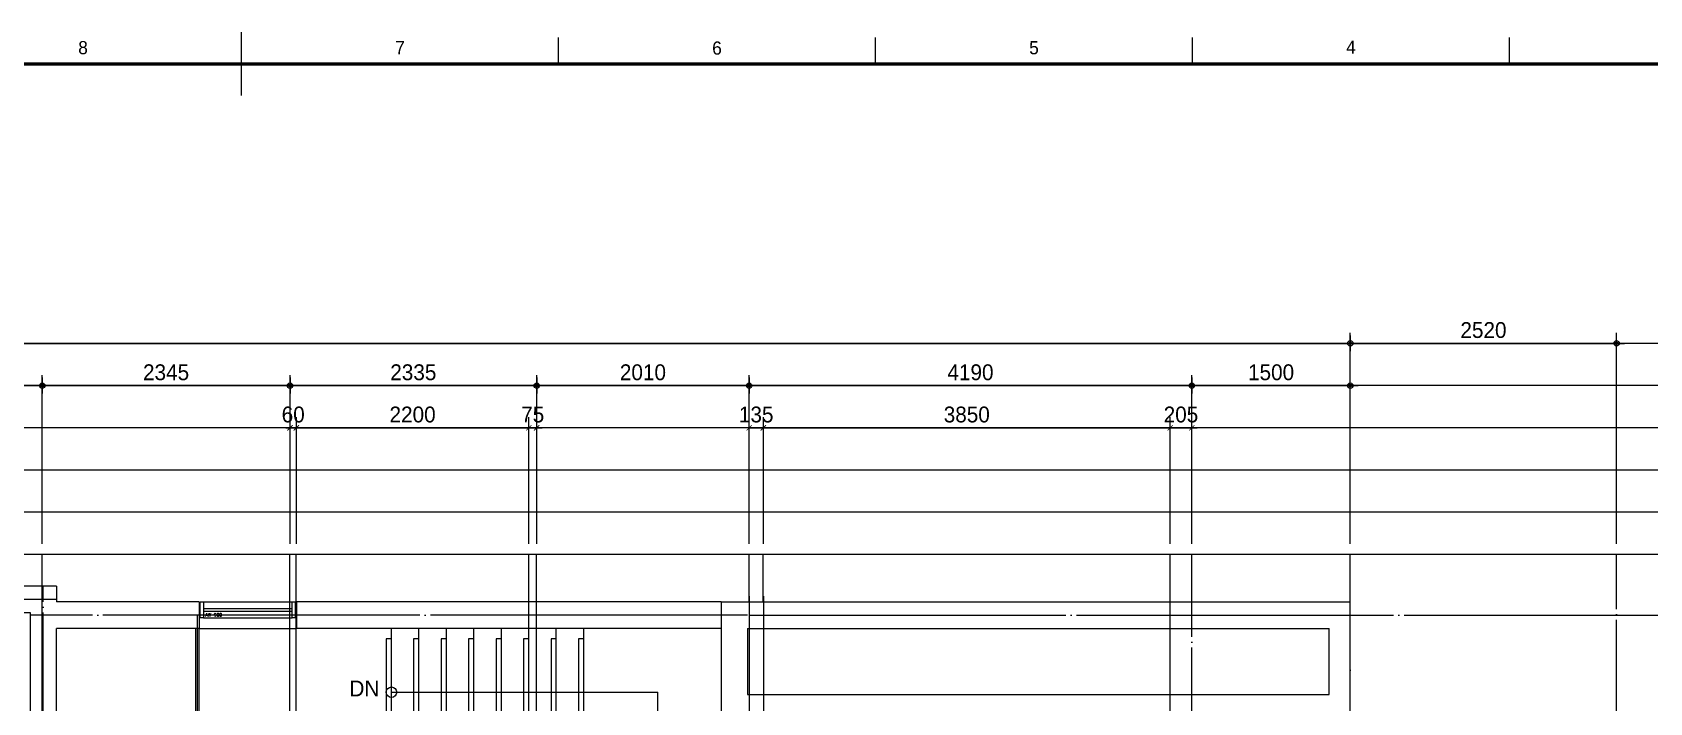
# Model space of a CAD drawing. Header units: millimetres. Extents: x -24416 to 92204, y -190080 to 23760.
# Drawn here: x 19070 to 34377, y -167280 to -160930 of the extents above; entities that cross this region are included whole.
import ezdxf
from ezdxf.enums import TextEntityAlignment as Align

# ---------------------------------------------------------------- set-up
doc = ezdxf.new("R2010")
doc.units = ezdxf.units.MM
doc.header["$LTSCALE"] = 50
for name, pattern in [('AUDIT_D_220706163347-0', [0]), ('CEN', [62, 60, -1, 0, -1]), ('xr-101_102동-2F$0$HID', [2.3, 1.5, -0.8])]:
    doc.linetypes.add(name, pattern=pattern)
doc.layers.get('defpoints').update_dxf_attribs({"color": 139})
for name, color, linetype in [('A-STEEL', 4, 'Continuous'), ('AA-BORD-FORM', 7, 'Continuous'), ('AA-BORD-TEXT', 3, 'Continuous'), ('AA-XXXX-DIMS', 7, 'Continuous'), ('AA-XXXX-TEXT#LEV', 3, 'Continuous'), ('CEN_CON', 1, 'CEN'), ('CEN_WALL', 12, 'CEN'), ('CONC', 2, 'Continuous'), ('DIM', 7, 'AUDIT_D_220706163347-0'), ('DOOR', 4, 'Continuous'), ('ELE-하늘', 4, 'Continuous'), ('ELE3_CON', 7, 'Continuous'), ('ELEV-ER', 4, 'Continuous'), ('ROM', 7, 'AUDIT_D_220706163347-0'), ('STAIR', 4, 'Continuous'), ('WID', 4, 'Continuous'), ('WIN', 4, 'Continuous'), ('xr-101_102동-2F$0$AA-DWXM-DOOR(PS점검구)', 4, 'xr-101_102동-2F$0$HID'), ('논슬립', 251, 'Continuous'), ('실명박스', 7, 'AUDIT_D_220706163347-0'), ('점형블럭', 252, 'Continuous')]:
    doc.layers.add(name, color=color, linetype=linetype)
for name, color, linetype, plot in [('AA-XXXX-MC', 153, 'AUDIT_D_220706163347-0', False), ('Def-PrintX', 147, 'Continuous', False), ('MC', 135, 'Continuous', False), ('xr-101_102동-2F$0$DEFPOINT', 231, 'Continuous', False)]:
    doc.layers.add(name, color=color, linetype=linetype, plot=plot)
doc.styles.add('HAUD01', font='Dotum.ttf')
doc.styles.add('HAUD02', font='Dotum.ttf', dxfattribs={"width": 0.8})
doc.styles.get("Standard").update_dxf_attribs({"font": 'txt', "bigfont": 'whgtxt.shx'})
doc.styles.add('xr-101_102동-2F$0$HAUD01', font='Dotum.ttf')
doc.styles.add('맑은고딕', font='malgun.ttf', dxfattribs={"width": 0.9})
doc.dimstyles.new('DIM-50', dxfattribs={"dimscale": 50, "dimtxt": 3, "dimasz": 1, "dimexe": 2, "dimexo": 2, "dimgap": 1, "dimtad": 1, "dimdec": 0, "dimzin": 0, "dimdsep": 46, "dimtxsty": '맑은고딕', "dimblk1": 'DIMDOT', "dimblk2": 'DIMDOT', "dimsah": 1, "dimcen": 0.09, "dimdle": 2, "dimclrd": 7, "dimclre": 7, "dimclrt": 3, "dimadec": 0, "dimazin": 0, "dimtfac": 1, "dimtdec": 0, "dimtix": 1, "dimtmove": 2, "dimatfit": 3, "dimldrblk": 'DIMDOT', "dimfxl": 1, "dimtolj": 1, "dimtzin": 0, "dimarcsym": 0})
doc.dimstyles.new('MCDIM-50', dxfattribs={"dimscale": 50, "dimtxt": 3, "dimasz": 1, "dimexe": 2, "dimexo": 2, "dimgap": 1, "dimtad": 1, "dimdec": 0, "dimzin": 0, "dimdsep": 46, "dimtxsty": '맑은고딕', "dimblk1": 'ARCHTICK', "dimblk2": 'ARCHTICK', "dimsah": 1, "dimcen": 0.09, "dimdle": 2, "dimclrd": 7, "dimclre": 7, "dimclrt": 3, "dimadec": 0, "dimazin": 0, "dimtfac": 1, "dimtdec": 0, "dimtix": 1, "dimtmove": 2, "dimatfit": 3, "dimldrblk": 'ARCHTICK', "dimfxl": 1, "dimtolj": 1, "dimtzin": 0, "dimarcsym": 0})

# ---------------------------------------------------------------- blocks, each defined once
blk = doc.blocks.new('XR-FORM 청주월명')
at = {"layer": 'AA-BORD-FORM', "color": 2}
for p, q in [((421, 571), (421, 583)), ((481, 577), (481, 582)), ((541, 577), (541, 582)), ((601, 577), (601, 582)), ((661, 577), (661, 582))]:
    blk.add_line(p, q, dxfattribs=at)
at = {"layer": 'AA-BORD-FORM', "color": 2, "const_width": 0.682}
blk.add_lwpolyline([(21, 17), (21, 577), (821, 577), (821, 17)], close=True, dxfattribs=at)
at = {"layer": 'AA-BORD-TEXT', "color": 7, "style": 'HAUD01'}
for s, p in [('8', (391, 580.1)), ('7', (451, 580.1)), ('6', (511, 580.02)), ('5', (571, 580.09)), ('4', (631, 580.19))]:
    blk.add_text(s, height=2.5, dxfattribs=at).set_placement(p, align=Align.MIDDLE_CENTER)
blk = doc.blocks.new('AW 1000')
at = {"layer": 'defpoints'}
for p, q in [((-10, 150), (-10, 0)), ((1010, 150), (1010, 0))]:
    blk.add_line(p, q, dxfattribs=at)
at = {"layer": 'WIN', "color": 8}
for p, q in [((30, 150), (970, 150)), ((30, 0), (970, 0))]:
    blk.add_line(p, q, dxfattribs=at)
at = {"layer": 'WIN'}
for p, q in [((30, 87), (970, 87)), ((30, 63), (970, 63))]:
    blk.add_line(p, q, dxfattribs=at)
for points in [[(30, 0), (0, 0), (0, 150), (30, 150)], [(1000, 0), (970, 0), (970, 150), (1000, 150)]]:
    blk.add_lwpolyline(points, close=True, dxfattribs=at)
at = {"layer": 'Def-PrintX'}
blk.add_text('AW 1000', height=30, dxfattribs=at).set_placement((128, 28), align=Align.MIDDLE)
blk = doc.blocks.new('FSD 계단문 1100')
at = {"layer": 'DOOR'}
for p, q in [((25, 100), (25, 1150)), ((0, 100), (0, 0)), ((25, 100), (0, 100)), ((0, 0), (0, 100)), ((0, 0), (25, 0)), ((55, 100), (25, 100)), ((25, 70), (25, 100)), ((45, 70), (25, 70)), ((45, 30), (25, 0)), ((45, 30), (45, 70)), ((1075, 70), (1055, 70)), ((1055, 70), (1055, 30)), ((1055, 30), (1075, 0)), ((1100, 100), (1075, 100)), ((1075, 100), (1075, 70)), ((1075, 0), (1100, 0)), ((1100, 0), (1100, 100))]:
    blk.add_line(p, q, dxfattribs=at)
at = {"layer": 'DOOR', "color": 8}
for p, q in [((1055, 70), (45, 70)), ((1075, 100), (55, 100))]:
    blk.add_line(p, q, dxfattribs=at)
at = {"layer": 'DOOR'}
blk.add_lwpolyline([(55, 100), (55, 1150), (25, 1150)], dxfattribs=at)
at = {"layer": 'DOOR', "color": 8}
blk.add_arc((23, 98), 1052, 0.0932, 89.9068, dxfattribs=at)
at = {"layer": 'Def-PrintX'}
blk.add_text('FSD 계단문 1100', height=30, dxfattribs=at).set_placement((560, 44), align=Align.MIDDLE)
blk = doc.blocks.new('ELE_17(비진입)')
at = {"layer": 'CONC', "extrusion": (0, 0, -1)}
for p, q in [((-570, -992), (-570, -1042)), ((570, -992), (570, -1042))]:
    blk.add_line(p, q, dxfattribs=at)
at = {"layer": 'defpoints'}
blk.add_lwpolyline([(-1350, 1558), (1350, 1558), (1350, -992), (-1350, -992)], close=True, dxfattribs=at)
at = {"layer": 'ELEV-ER', "color": 1, "extrusion": (0, 0, -1)}
for p, q in [((0, 1230), (0, -1227)), ((700, 1039), (-700, 1039)), ((-1150, 0), (1150, 0))]:
    blk.add_line(p, q, dxfattribs=at)
at = {"layer": 'ELEV-ER', "extrusion": (0, 0, -1)}
for p, q in [((-500, 964), (-500, 1114)), ((-500, 1114), (500, 1114)), ((500, 1114), (500, 964)), ((-550, 1014), (-550, 1064)), ((-550, 1014), (-550, 1064)), ((-475, 1064), (-525, 1064)), ((-525, 1064), (-525, 1014)), ((-475, 1064), (-525, 1064)), ((-525, 1064), (-525, 1014)), ((-525, 1014), (-475, 1014)), ((-525, 1014), (-475, 1014)), ((500, 964), (-500, 964)), ((-475, 1014), (-475, 1064)), ((-475, 1014), (-475, 1064)), ((475, 1014), (475, 1064)), ((475, 1064), (525, 1064)), ((525, 1014), (475, 1014)), ((525, 1064), (525, 1014)), ((550, 1014), (550, 1064)), ((-950, -899), (900, 851)), ((950, -899), (-900, 851)), ((-1105, 50), (-1105, -50)), ((-1005, 50), (-1005, -50)), ((1005, 50), (1005, -50)), ((1105, 50), (1105, -50)), ((-560, -819), (-560, -699)), ((-500, -699), (-500, -819)), ((500, -819), (500, -699)), ((560, -699), (560, -819)), ((-500, -819), (-560, -819)), ((-560, -819), (-500, -819)), ((560, -819), (500, -819)), ((-570, -992), (-545, -992)), ((-570, -1042), (-555, -1042)), ((-515, -992), (515, -992)), ((-515, -1042), (515, -1042)), ((545, -992), (570, -992)), ((555, -1042), (570, -1042))]:
    blk.add_line(p, q, dxfattribs=at)
for points in [[(950, 901), (950, -899), (-950, -899), (-950, 901)], [(542, -995), (518, -995), (518, -1039), (542, -1039), (542, -1027), (545, -1027), (545, -1042), (515, -1042), (515, -992), (545, -992), (545, -1007), (542, -1007)], [(-542, -995), (-518, -995), (-518, -1039), (-542, -1039), (-542, -1027), (-545, -1027), (-545, -1042), (-515, -1042), (-515, -992), (-545, -992), (-545, -1007), (-542, -1007)]]:
    blk.add_lwpolyline(points, close=True, dxfattribs=at)
blk.add_lwpolyline([(-500, -699), (-900, -699), (-900, 851), (900, 851), (900, -699), (500, -699)], dxfattribs=at)
at = {"layer": 'ELEV-ER'}
for points in [[(-550, -876), (550, -876), (550, -836), (-550, -836)], [(-555, -1042), (-545, -1042), (-545, -1032), (-555, -1032)], [(-550, -961), (550, -961), (550, -921), (-550, -921)], [(555, -1042), (545, -1042), (545, -1032), (555, -1032)]]:
    blk.add_lwpolyline(points, close=True, dxfattribs=at)
at = {"layer": 'defpoints', "extrusion": (0, 0, -1), "style": '맑은고딕', "text_generation_flag": 2, "width": 0.6}
blk.add_text('ELEV-18인승', height=150, dxfattribs=at).set_placement((0, 801), align=Align.TOP_CENTER)
blk = doc.blocks.new('점형블럭 300x300')
at = {"layer": '점형블럭'}
for p, q in [((-150, 150), (-150, -150)), ((150, 150), (-150, 150)), ((150, 150), (150, -150)), ((150, -150), (-150, -150))]:
    blk.add_line(p, q, dxfattribs=at)
for centre in [(-120, 120), (-120, 72), (-120, 24), (-72, 120), (-72, 72), (-72, 24), (-24, 120), (-24, 72), (-24, 24), (24, 120), (24, 72), (24, 24), (72, 120), (72, 72), (72, 24), (120, 120), (120, 72), (120, 24), (-120, -24), (-120, -72), (-120, -120), (-72, -24), (-72, -72), (-72, -120), (-24, -24), (-24, -72), (-24, -120), (24, -24), (24, -72), (24, -120), (72, -24), (72, -72), (72, -120), (120, -24), (120, -72), (120, -120)]:
    blk.add_circle(centre, 20, dxfattribs=at)
blk = doc.blocks.new('A$C6A5147ED')
at = {"layer": 'WID', "color": 9}
for p, q in [((40, 100), (260, 100)), ((40, 0), (260, 0))]:
    blk.add_line(p, q, dxfattribs=at)
at = {"layer": 'WID'}
for p, q in [((40, 80), (260, 80)), ((40, 20), (260, 20))]:
    blk.add_line(p, q, dxfattribs=at)
at = {"layer": 'WID', "color": 6, "elevation": 0}
for points in [[(0, 0), (40, 0), (40, 100), (0, 100)], [(300, 0), (260, 0), (260, 100), (300, 100)]]:
    blk.add_lwpolyline(points, close=True, dxfattribs=at)
blk = doc.blocks.new('AW 900')
at = {"layer": 'defpoints'}
for p, q in [((-150, 920), (0, 920)), ((-150, 0), (0, 0))]:
    blk.add_line(p, q, dxfattribs=at)
at = {"layer": 'WIN', "color": 8}
for p, q in [((-150, 40), (-150, 880)), ((0, 40), (0, 880))]:
    blk.add_line(p, q, dxfattribs=at)
at = {"layer": 'WIN'}
for p, q in [((-87, 40), (-87, 880)), ((-63, 40), (-63, 880))]:
    blk.add_line(p, q, dxfattribs=at)
for points in [[(0, 910), (0, 880), (-150, 880), (-150, 910)], [(0, 40), (0, 10), (-150, 10), (-150, 40)]]:
    blk.add_lwpolyline(points, close=True, dxfattribs=at)
at = {"layer": 'Def-PrintX'}
blk.add_text('AW 900', height=30, rotation=90, dxfattribs=at).set_placement((-28, 138), align=Align.MIDDLE)
blk = doc.blocks.new('A$C38A1636F')
at = {"layer": 'xr-101_102동-2F$0$AA-DWXM-DOOR(PS점검구)'}
for p, q in [((225, 0), (-225, 0)), ((-225, -30), (225, -30))]:
    blk.add_line(p, q, dxfattribs=at)
for points in [[(-250, 0), (-225, 0), (-225, -30), (-250, -30)], [(250, 0), (225, 0), (225, -30), (250, -30)], [(-210, -146), (-217, -117), (217, -1), (225, -30)]]:
    blk.add_lwpolyline(points, close=True, dxfattribs=at)
blk.add_arc((385, -21), 610, 180.8182, 189.0705, dxfattribs=at)
at = {"layer": 'xr-101_102동-2F$0$DEFPOINT', "style": 'xr-101_102동-2F$0$HAUD01'}
blk.add_text('500x1000', height=30, rotation=180, dxfattribs=at).set_placement((-3, 19), align=Align.MIDDLE_CENTER)
blk = doc.blocks.new('CO-101-23F', base_point=(132165, -37224))
at = {"layer": 'A-STEEL'}
for p, q in [((139695, -35374), (139695, -32774)), ((139725, -35374), (139725, -32774)), ((133545, -37224), (133545, -34414)), ((133575, -37224), (133575, -34414)), ((132795, -35594), (133545, -35594)), ((132795, -35624), (133545, -35624)), ((143775, -37224), (143775, -35624)), ((143805, -37224), (143805, -35624))]:
    blk.add_line(p, q, dxfattribs=at)
at = {"layer": 'CEN_CON'}
for p, q in [((135300, -35424), (135300, -32374)), ((138250, -35624), (138250, -32374)), ((138375, -32499), (135175, -32499)), ((144915, -32649), (138125, -32649)), ((132795, -34289), (135425, -34289)), ((133560, -37224), (133560, -34289)), ((135175, -35299), (138375, -35299)), ((144915, -35499), (138125, -35499)), ((143790, -37224), (143790, -35499)), ((132795, -35609), (133575, -35609))]:
    blk.add_line(p, q, dxfattribs=at)
at = {"layer": 'CEN_WALL'}
blk.add_line((139710, -35499), (139710, -32649), dxfattribs=at)
at = {"layer": 'CONC', "color": 2}
for p, q in [((135175, -32374), (135175, -35424)), ((138375, -32374), (135175, -32374)), ((138375, -32374), (138375, -32524)), ((139725, -32524), (138375, -32524)), ((139725, -32524), (139725, -32774)), ((144665, -32524), (140645, -32524)), ((140645, -32524), (140645, -32774)), ((135425, -35174), (135425, -32624)), ((135425, -32624), (138125, -32624)), ((138125, -32624), (138125, -35174)), ((138375, -35374), (138375, -32774)), ((139725, -32774), (138375, -32774)), ((144665, -32774), (140645, -32774)), ((134155, -34164), (134155, -34414)), ((136205, -35174), (135425, -35174)), ((138125, -35174), (137345, -35174)), ((135175, -35424), (136155, -35424)), ((137395, -35424), (138125, -35424)), ((138125, -35424), (138125, -35624)), ((139725, -35374), (138375, -35374)), ((139725, -35624), (139725, -35374)), ((144665, -35374), (140845, -35374)), ((140845, -35624), (140845, -35374)), ((139725, -35624), (138125, -35624)), ((144665, -35624), (140845, -35624))]:
    blk.add_line(p, q, dxfattribs=at)
at = {"layer": 'CONC'}
for p, q in [((132795, -34164), (134155, -34164)), ((132795, -34414), (134155, -34414)), ((136205, -35224), (136155, -35424)), ((137345, -35224), (137395, -35424))]:
    blk.add_line(p, q, dxfattribs=at)
at = {"layer": 'ELE3_CON'}
for p, q in [((139725, -32774), (140645, -32774)), ((134155, -34414), (135175, -34414))]:
    blk.add_line(p, q, dxfattribs=at)
at = {"layer": 'STAIR'}
for p, q in [((141545, -33984), (141545, -32774)), ((141805, -33984), (141805, -32774)), ((142065, -33984), (142065, -32774)), ((142325, -33984), (142325, -32774)), ((142585, -33984), (142585, -32774)), ((142845, -33984), (142845, -32774)), ((143105, -33984), (143105, -32774)), ((143365, -33984), (143365, -32774)), ((141545, -33379), (144065, -33379)), ((144065, -34769), (144065, -33379)), ((141285, -34049), (141285, -34034)), ((141285, -34049), (141285, -34034)), ((141285, -34114), (141285, -34099)), ((141285, -34114), (141285, -34099)), ((141545, -34114), (141545, -34099)), ((141805, -34049), (141805, -34034)), ((141805, -34114), (141805, -34099)), ((142065, -34049), (142065, -34034)), ((142065, -34114), (142065, -34099)), ((142325, -34049), (142325, -34034)), ((142325, -34114), (142325, -34099)), ((142585, -34049), (142585, -34034)), ((142585, -34114), (142585, -34099)), ((142845, -34049), (142845, -34034)), ((142845, -34114), (142845, -34099)), ((143105, -34049), (143105, -34034)), ((143105, -34114), (143105, -34099)), ((143365, -34049), (143365, -34034)), ((143365, -34114), (143365, -34099)), ((141285, -35374), (141285, -34164)), ((141545, -35374), (141545, -34164)), ((141805, -35374), (141805, -34164)), ((142065, -35374), (142065, -34164)), ((142325, -35374), (142325, -34164)), ((142585, -35374), (142585, -34164)), ((142845, -35374), (142845, -34164)), ((143105, -35374), (143105, -34164)), ((143365, -35374), (143365, -34164)), ((141285, -34769), (142585, -34769)), ((142845, -34769), (144065, -34769))]:
    blk.add_line(p, q, dxfattribs=at)
for points in [[(143465, -34164), (143465, -33984), (141185, -33984), (141185, -34164)], [(143415, -34114), (143415, -34034), (141235, -34034), (141235, -34114)], [(143365, -34099), (143365, -34049), (141285, -34049), (141285, -34099)], [(142585, -34769), (142517, -34683), (142517, -34716), (142578, -34769), (142517, -34822), (142517, -34854)], [(142845, -34769), (142913, -34683), (142913, -34716), (142851, -34769), (142913, -34822), (142913, -34854)]]:
    blk.add_lwpolyline(points, close=True, dxfattribs=at)
blk.add_lwpolyline([(142508, -35541), (142708, -34793), (142665, -34781), (142765, -34756), (142721, -34745), (142922, -33996)], dxfattribs=at)
for centre in [(141545, -33379), (141285, -34769)]:
    blk.add_circle(centre, 50, dxfattribs=at)
at = {"layer": 'WID', "color": 6}
for p, q in [((135525, -35424), (135525, -35174)), ((135845, -35174), (135845, -35424))]:
    blk.add_line(p, q, dxfattribs=at)
at = {"layer": '논슬립'}
for points in [[(141545, -32874), (141495, -32874), (141495, -33884), (141545, -33884)], [(141805, -32874), (141755, -32874), (141755, -33884), (141805, -33884)], [(142065, -32874), (142015, -32874), (142015, -33884), (142065, -33884)], [(142325, -32874), (142275, -32874), (142275, -33884), (142325, -33884)], [(142585, -32874), (142535, -32874), (142535, -33884), (142585, -33884)], [(142845, -32874), (142795, -32874), (142795, -33884), (142845, -33884)], [(143105, -32874), (143055, -32874), (143055, -33884), (143105, -33884)], [(143365, -32874), (143315, -32874), (143315, -33884), (143365, -33884)], [(141285, -35274), (141335, -35274), (141335, -34264), (141285, -34264)], [(141545, -35274), (141595, -35274), (141595, -34264), (141545, -34264)], [(141805, -35274), (141855, -35274), (141855, -34264), (141805, -34264)], [(142065, -35274), (142115, -35274), (142115, -34264), (142065, -34264)], [(142325, -35274), (142375, -35274), (142375, -34264), (142325, -34264)], [(142585, -35274), (142635, -35274), (142635, -34264), (142585, -34264)], [(142845, -35274), (142895, -35274), (142895, -34264), (142845, -34264)], [(143105, -35274), (143155, -35274), (143155, -34264), (143105, -34264)], [(143365, -35274), (143415, -35274), (143415, -34264), (143365, -34264)]]:
    blk.add_lwpolyline(points, dxfattribs=at)
for name, p in [('ELE_17(비진입)', (136775, -34182)), ('A$C6A5147ED', (135535, -35424))]:
    blk.add_blockref(name, p)
at = {"layer": 'AA-XXXX-TEXT#LEV'}
for p, rotation in [((139695, -34074), 89.99999999999999), ((133545, -35079), 89.99999999999999), ((133545, -36424), 89.99999999999999), ((143805, -36417), 270)]:
    blk.add_blockref('A$C38A1636F', p, dxfattribs=dict(at, rotation=rotation))
at = {"layer": 'DOOR'}
blk.add_blockref('FSD 계단문 1100', (139735, -35474), dxfattribs=at)
at = {"layer": 'WIN', "rotation": 270}
blk.add_blockref('AW 900', (139725, -32674), dxfattribs=at)
at = {"layer": 'WIN'}
blk.add_blockref('AW 1000', (134165, -34314), dxfattribs=at)
at = {"layer": '점형블럭', "extrusion": (0, 0, -1), "zscale": -1}
for p in [(-137550, -35874), (-137850, -35874)]:
    blk.add_blockref('점형블럭 300x300', p, dxfattribs=at)
at = {"layer": 'Def-PrintX', "style": 'HAUD02', "width": 0.8}
for s, p in [('EPS/TPS', (138823, -34202)), ('PS', (133149, -35094)), ('PS', (132804, -36511)), ('AV/PS', (143938, -36500))]:
    blk.add_text(s, height=100, rotation=0, dxfattribs=at).set_placement(p)
blk = doc.blocks.new('U-131B(기본)', base_point=(-85340, -187586))
at = {"layer": 'CEN_CON'}
for p, q in [((-64020, -175556), (-64020, -180831)), ((-58330, -179306), (-58330, -175556)), ((-55810, -188079), (-55810, -175556))]:
    blk.add_line(p, q, dxfattribs=at)
at = {"layer": 'CEN_WALL'}
blk.add_line((-59830, -179041), (-59830, -175556), dxfattribs=at)
at = {"layer": 'CONC'}
for p, q in [((-64285, -175611), (-64285, -180311)), ((-64285, -175611), (-58330, -175611)), ((-58330, -177726), (-58330, -175611)), ((-64035, -175861), (-64035, -176486)), ((-64035, -175861), (-58530, -175861)), ((-58530, -176486), (-58530, -175861)), ((-64035, -176486), (-59445, -176486)), ((-59445, -176486), (-58530, -176486))]:
    blk.add_line(p, q, dxfattribs=at)
at = {"layer": 'MC'}
for p, q in [((-63885, -175556), (-63885, -182561)), ((-60035, -179041), (-60035, -175556))]:
    blk.add_line(p, q, dxfattribs=at)
blk = doc.blocks.new('A$C415C5DAF')
at = {"layer": 'AA-XXXX-MC'}
for p, q in [((9083, -189303), (9083, -184253)), ((11283, -189303), (11283, -184253)), ((13503, -184703), (13503, -184253)), ((17353, -184703), (17353, -184253))]:
    blk.add_line(p, q, dxfattribs=at)
at = {"layer": 'CEN_CON'}
for p, q in [((6678, -189403), (6678, -184253)), ((9023, -189303), (9023, -184253)), ((11358, -189303), (11358, -184253)), ((13368, -184703), (13368, -184253)), ((17558, -184703), (17558, -184253)), ((19058, -184703), (19058, -184253)), ((21578, -184703), (21578, -184253)), ((13368, -184828), (22178, -184828))]:
    blk.add_line(p, q, dxfattribs=at)
at = {"layer": 'ROM', "color": 3, "style": 'HAUD01'}
blk.add_text('DN', height=150, dxfattribs=at).set_placement((9728, -185522), align=Align.MIDDLE)
blk = doc.blocks.new('DIMDOT')
at = {"layer": 'AA-XXXX-DIMS'}
for p, q in [((-1.5, 0), (1.5, 0)), ((0, -1.5), (0, 1.5))]:
    blk.add_line(p, q, dxfattribs=at)
for radius in [0.5, 0.25]:
    blk.add_circle((0, 0), radius, dxfattribs=at)
blk = doc.blocks.new('*D109')
at = {"layer": 'defpoints', "color": 0, "transparency": 16777216}
for p in [(22251, -188036), (20046, -189636), (22251, -189636)]:
    blk.add_point(p, dxfattribs=at)
at = {"layer": 'DIM', "color": 7, "lineweight": -2, "transparency": 16777216}
for p, q in [((20046, -189536), (20046, -187936)), ((22251, -189536), (22251, -187936)), ((20096, -188036), (22201, -188036))]:
    blk.add_line(p, q, dxfattribs=at)
at = {"layer": 'DIM', "color": 7, "lineweight": -2, "transparency": 16777216, "xscale": 50, "yscale": 50, "zscale": 50, "rotation": 180}
blk.add_blockref('DIMDOT', (20046, -188036), dxfattribs=at)
at = {"layer": 'DIM', "color": 7, "lineweight": -2, "transparency": 16777216, "xscale": 50, "yscale": 50, "zscale": 50}
blk.add_blockref('DIMDOT', (22251, -188036), dxfattribs=at)
at = {"layer": 'DIM', "color": 3, "transparency": 16777216, "insert": (21148, -187911), "char_height": 150, "attachment_point": 5, "style": 'HAUD01'}
blk.add_mtext('\\A1;2205', dxfattribs=at)
blk = doc.blocks.new('*D110')
at = {"layer": 'defpoints', "color": 0, "transparency": 16777216}
for p in [(24596, -188036), (22251, -189636), (24596, -189636)]:
    blk.add_point(p, dxfattribs=at)
at = {"layer": 'DIM', "color": 7, "lineweight": -2, "transparency": 16777216}
for p, q in [((22251, -189536), (22251, -187936)), ((24596, -189536), (24596, -187936)), ((22301, -188036), (24546, -188036))]:
    blk.add_line(p, q, dxfattribs=at)
at = {"layer": 'DIM', "color": 7, "lineweight": -2, "transparency": 16777216, "xscale": 50, "yscale": 50, "zscale": 50, "rotation": 180}
blk.add_blockref('DIMDOT', (22251, -188036), dxfattribs=at)
at = {"layer": 'DIM', "color": 7, "lineweight": -2, "transparency": 16777216, "xscale": 50, "yscale": 50, "zscale": 50}
blk.add_blockref('DIMDOT', (24596, -188036), dxfattribs=at)
at = {"layer": 'DIM', "color": 3, "transparency": 16777216, "insert": (23423, -187911), "char_height": 150, "attachment_point": 5, "style": 'HAUD01'}
blk.add_mtext('\\A1;2345', dxfattribs=at)
blk = doc.blocks.new('*D111')
at = {"layer": 'defpoints', "color": 0, "transparency": 16777216}
for p in [(26931, -188036), (24596, -189636), (26931, -189636)]:
    blk.add_point(p, dxfattribs=at)
at = {"layer": 'DIM', "color": 7, "lineweight": -2, "transparency": 16777216}
for p, q in [((24596, -189536), (24596, -187936)), ((26931, -189536), (26931, -187936)), ((24646, -188036), (26881, -188036))]:
    blk.add_line(p, q, dxfattribs=at)
at = {"layer": 'DIM', "color": 7, "lineweight": -2, "transparency": 16777216, "xscale": 50, "yscale": 50, "zscale": 50, "rotation": 180}
blk.add_blockref('DIMDOT', (24596, -188036), dxfattribs=at)
at = {"layer": 'DIM', "color": 7, "lineweight": -2, "transparency": 16777216, "xscale": 50, "yscale": 50, "zscale": 50}
blk.add_blockref('DIMDOT', (26931, -188036), dxfattribs=at)
at = {"layer": 'DIM', "color": 3, "transparency": 16777216, "insert": (25763, -187911), "char_height": 150, "attachment_point": 5, "style": 'HAUD01'}
blk.add_mtext('\\A1;2335', dxfattribs=at)
blk = doc.blocks.new('*D112')
at = {"layer": 'defpoints', "color": 0, "transparency": 16777216}
for p in [(28941, -188036), (26931, -189636), (28941, -189636)]:
    blk.add_point(p, dxfattribs=at)
at = {"layer": 'DIM', "color": 7, "lineweight": -2, "transparency": 16777216}
for p, q in [((26931, -189536), (26931, -187936)), ((28941, -189536), (28941, -187936)), ((26981, -188036), (28891, -188036))]:
    blk.add_line(p, q, dxfattribs=at)
at = {"layer": 'DIM', "color": 7, "lineweight": -2, "transparency": 16777216, "xscale": 50, "yscale": 50, "zscale": 50, "rotation": 180}
blk.add_blockref('DIMDOT', (26931, -188036), dxfattribs=at)
at = {"layer": 'DIM', "color": 7, "lineweight": -2, "transparency": 16777216, "xscale": 50, "yscale": 50, "zscale": 50}
blk.add_blockref('DIMDOT', (28941, -188036), dxfattribs=at)
at = {"layer": 'DIM', "color": 3, "transparency": 16777216, "insert": (27936, -187911), "char_height": 150, "attachment_point": 5, "style": 'HAUD01'}
blk.add_mtext('\\A1;2010', dxfattribs=at)
blk = doc.blocks.new('*D113')
at = {"layer": 'defpoints', "color": 0, "transparency": 16777216}
for p in [(33131, -188036), (28941, -189636), (33131, -189636)]:
    blk.add_point(p, dxfattribs=at)
at = {"layer": 'DIM', "color": 7, "lineweight": -2, "transparency": 16777216}
for p, q in [((28941, -189536), (28941, -187936)), ((33131, -189536), (33131, -187936)), ((28991, -188036), (33081, -188036))]:
    blk.add_line(p, q, dxfattribs=at)
at = {"layer": 'DIM', "color": 7, "lineweight": -2, "transparency": 16777216, "xscale": 50, "yscale": 50, "zscale": 50, "rotation": 180}
blk.add_blockref('DIMDOT', (28941, -188036), dxfattribs=at)
at = {"layer": 'DIM', "color": 7, "lineweight": -2, "transparency": 16777216, "xscale": 50, "yscale": 50, "zscale": 50}
blk.add_blockref('DIMDOT', (33131, -188036), dxfattribs=at)
at = {"layer": 'DIM', "color": 3, "transparency": 16777216, "insert": (31036, -187911), "char_height": 150, "attachment_point": 5, "style": 'HAUD01'}
blk.add_mtext('\\A1;4190', dxfattribs=at)
blk = doc.blocks.new('*D114')
at = {"layer": 'defpoints', "color": 0, "transparency": 16777216}
for p in [(34631, -188036), (33131, -189636), (34631, -189636)]:
    blk.add_point(p, dxfattribs=at)
at = {"layer": 'DIM', "color": 7, "lineweight": -2, "transparency": 16777216}
for p, q in [((33131, -189536), (33131, -187936)), ((34631, -189536), (34631, -187936)), ((33181, -188036), (34581, -188036))]:
    blk.add_line(p, q, dxfattribs=at)
at = {"layer": 'DIM', "color": 7, "lineweight": -2, "transparency": 16777216, "xscale": 50, "yscale": 50, "zscale": 50, "rotation": 180}
blk.add_blockref('DIMDOT', (33131, -188036), dxfattribs=at)
at = {"layer": 'DIM', "color": 7, "lineweight": -2, "transparency": 16777216, "xscale": 50, "yscale": 50, "zscale": 50}
blk.add_blockref('DIMDOT', (34631, -188036), dxfattribs=at)
at = {"layer": 'DIM', "color": 3, "transparency": 16777216, "insert": (33881, -187911), "char_height": 150, "attachment_point": 5, "style": 'HAUD01'}
blk.add_mtext('\\A1;1500', dxfattribs=at)
blk = doc.blocks.new('*D115')
at = {"layer": 'defpoints', "color": 0, "transparency": 16777216}
for p in [(37151, -187636), (34631, -189636), (37151, -189636)]:
    blk.add_point(p, dxfattribs=at)
at = {"layer": 'DIM', "color": 7, "lineweight": -2, "transparency": 16777216}
for p, q in [((34631, -189536), (34631, -187536)), ((34681, -187636), (37101, -187636)), ((37151, -189536), (37151, -187536))]:
    blk.add_line(p, q, dxfattribs=at)
at = {"layer": 'DIM', "color": 7, "lineweight": -2, "transparency": 16777216, "xscale": 50, "yscale": 50, "zscale": 50, "rotation": 180}
blk.add_blockref('DIMDOT', (34631, -187636), dxfattribs=at)
at = {"layer": 'DIM', "color": 7, "lineweight": -2, "transparency": 16777216, "xscale": 50, "yscale": 50, "zscale": 50}
blk.add_blockref('DIMDOT', (37151, -187636), dxfattribs=at)
at = {"layer": 'DIM', "color": 3, "transparency": 16777216, "insert": (35891, -187511), "char_height": 150, "attachment_point": 5, "style": 'HAUD01'}
blk.add_mtext('\\A1;2520', dxfattribs=at)
blk = doc.blocks.new('*D116')
at = {"layer": 'defpoints', "color": 0, "transparency": 16777216}
for p in [(34631, -187636), (7621, -189636), (34631, -189636)]:
    blk.add_point(p, dxfattribs=at)
at = {"layer": 'DIM', "color": 7, "lineweight": -2, "transparency": 16777216}
for p, q in [((7621, -189536), (7621, -187536)), ((7671, -187636), (34581, -187636)), ((34631, -189536), (34631, -187536))]:
    blk.add_line(p, q, dxfattribs=at)
at = {"layer": 'DIM', "color": 7, "lineweight": -2, "transparency": 16777216, "xscale": 50, "yscale": 50, "zscale": 50, "rotation": 180}
blk.add_blockref('DIMDOT', (7621, -187636), dxfattribs=at)
at = {"layer": 'DIM', "color": 7, "lineweight": -2, "transparency": 16777216, "xscale": 50, "yscale": 50, "zscale": 50}
blk.add_blockref('DIMDOT', (34631, -187636), dxfattribs=at)
at = {"layer": 'DIM', "color": 3, "transparency": 16777216, "insert": (21126, -187511), "char_height": 150, "attachment_point": 5, "style": 'HAUD01'}
blk.add_mtext('\\A1;27010', dxfattribs=at)
blk = doc.blocks.new('_ArchTick')
at = {"color": 0, "linetype": 'ByBlock', "const_width": 0.15}
blk.add_lwpolyline([(-0.5, -0.5), (0.5, 0.5)], dxfattribs=at)
blk = doc.blocks.new('*D129')
at = {"layer": 'defpoints', "color": 0, "linetype": 'ByBlock', "transparency": 16777216}
for p in [(24656, -188436), (24596, -189636), (24656, -189636)]:
    blk.add_point(p, dxfattribs=at)
at = {"layer": 'DIM', "color": 7, "linetype": 'ByBlock', "lineweight": -2, "transparency": 16777216}
for p, q in [((24596, -189536), (24596, -188336)), ((24656, -189536), (24656, -188336)), ((24596, -188436), (24546, -188436)), ((24596, -188436), (24656, -188436)), ((24656, -188436), (24706, -188436))]:
    blk.add_line(p, q, dxfattribs=at)
at = {"layer": 'DIM', "color": 7, "linetype": 'ByBlock', "lineweight": -2, "transparency": 16777216, "xscale": 50, "yscale": 50, "zscale": 50}
blk.add_blockref('_ArchTick', (24596, -188436), dxfattribs=at)
at = {"layer": 'DIM', "color": 7, "linetype": 'ByBlock', "lineweight": -2, "transparency": 16777216, "xscale": 50, "yscale": 50, "zscale": 50, "rotation": 180}
blk.add_blockref('_ArchTick', (24656, -188436), dxfattribs=at)
at = {"layer": 'DIM', "color": 3, "linetype": 'ByBlock', "transparency": 16777216, "insert": (24626, -188311), "char_height": 150, "attachment_point": 5, "style": 'HAUD01'}
blk.add_mtext('\\A1;60', dxfattribs=at)
blk = doc.blocks.new('*D130')
at = {"layer": 'defpoints', "color": 0, "linetype": 'ByBlock', "transparency": 16777216}
for p in [(26856, -188436), (24656, -189636), (26856, -189636)]:
    blk.add_point(p, dxfattribs=at)
at = {"layer": 'DIM', "color": 7, "linetype": 'ByBlock', "lineweight": -2, "transparency": 16777216}
for p, q in [((24656, -189536), (24656, -188336)), ((26856, -189536), (26856, -188336)), ((24556, -188436), (26956, -188436))]:
    blk.add_line(p, q, dxfattribs=at)
at = {"layer": 'DIM', "color": 7, "linetype": 'ByBlock', "lineweight": -2, "transparency": 16777216, "xscale": 50, "yscale": 50, "zscale": 50, "rotation": 180}
blk.add_blockref('_ArchTick', (24656, -188436), dxfattribs=at)
at = {"layer": 'DIM', "color": 7, "linetype": 'ByBlock', "lineweight": -2, "transparency": 16777216, "xscale": 50, "yscale": 50, "zscale": 50}
blk.add_blockref('_ArchTick', (26856, -188436), dxfattribs=at)
at = {"layer": 'DIM', "color": 3, "linetype": 'ByBlock', "transparency": 16777216, "insert": (25756, -188311), "char_height": 150, "attachment_point": 5, "style": 'HAUD01'}
blk.add_mtext('\\A1;2200', dxfattribs=at)
blk = doc.blocks.new('*D131')
at = {"layer": 'defpoints', "color": 0, "linetype": 'ByBlock', "transparency": 16777216}
for p in [(26931, -188436), (26856, -189636), (26931, -189636)]:
    blk.add_point(p, dxfattribs=at)
at = {"layer": 'DIM', "color": 7, "linetype": 'ByBlock', "lineweight": -2, "transparency": 16777216}
for p, q in [((26856, -189536), (26856, -188336)), ((26931, -189536), (26931, -188336)), ((26856, -188436), (26806, -188436)), ((26856, -188436), (26931, -188436)), ((26931, -188436), (26981, -188436))]:
    blk.add_line(p, q, dxfattribs=at)
at = {"layer": 'DIM', "color": 7, "linetype": 'ByBlock', "lineweight": -2, "transparency": 16777216, "xscale": 50, "yscale": 50, "zscale": 50}
blk.add_blockref('_ArchTick', (26856, -188436), dxfattribs=at)
at = {"layer": 'DIM', "color": 7, "linetype": 'ByBlock', "lineweight": -2, "transparency": 16777216, "xscale": 50, "yscale": 50, "zscale": 50, "rotation": 180}
blk.add_blockref('_ArchTick', (26931, -188436), dxfattribs=at)
at = {"layer": 'DIM', "color": 3, "linetype": 'ByBlock', "transparency": 16777216, "insert": (26893, -188311), "char_height": 150, "attachment_point": 5, "style": 'HAUD01'}
blk.add_mtext('\\A1;75', dxfattribs=at)
blk = doc.blocks.new('*D132')
at = {"layer": 'defpoints', "color": 0, "linetype": 'ByBlock', "transparency": 16777216}
for p in [(29076, -188436), (28941, -189636), (29076, -189636)]:
    blk.add_point(p, dxfattribs=at)
at = {"layer": 'DIM', "color": 7, "linetype": 'ByBlock', "lineweight": -2, "transparency": 16777216}
for p, q in [((28941, -189536), (28941, -188336)), ((29076, -189536), (29076, -188336)), ((28941, -188436), (28891, -188436)), ((28941, -188436), (29076, -188436)), ((29076, -188436), (29126, -188436))]:
    blk.add_line(p, q, dxfattribs=at)
at = {"layer": 'DIM', "color": 7, "linetype": 'ByBlock', "lineweight": -2, "transparency": 16777216, "xscale": 50, "yscale": 50, "zscale": 50}
blk.add_blockref('_ArchTick', (28941, -188436), dxfattribs=at)
at = {"layer": 'DIM', "color": 7, "linetype": 'ByBlock', "lineweight": -2, "transparency": 16777216, "xscale": 50, "yscale": 50, "zscale": 50, "rotation": 180}
blk.add_blockref('_ArchTick', (29076, -188436), dxfattribs=at)
at = {"layer": 'DIM', "color": 3, "linetype": 'ByBlock', "transparency": 16777216, "insert": (29008, -188311), "char_height": 150, "attachment_point": 5, "style": 'HAUD01'}
blk.add_mtext('\\A1;135', dxfattribs=at)
blk = doc.blocks.new('*D133')
at = {"layer": 'defpoints', "color": 0, "linetype": 'ByBlock', "transparency": 16777216}
for p in [(32926, -188436), (29076, -189636), (32926, -189636)]:
    blk.add_point(p, dxfattribs=at)
at = {"layer": 'DIM', "color": 7, "linetype": 'ByBlock', "lineweight": -2, "transparency": 16777216}
for p, q in [((29076, -189536), (29076, -188336)), ((32926, -189536), (32926, -188336)), ((28976, -188436), (33026, -188436))]:
    blk.add_line(p, q, dxfattribs=at)
at = {"layer": 'DIM', "color": 7, "linetype": 'ByBlock', "lineweight": -2, "transparency": 16777216, "xscale": 50, "yscale": 50, "zscale": 50, "rotation": 180}
blk.add_blockref('_ArchTick', (29076, -188436), dxfattribs=at)
at = {"layer": 'DIM', "color": 7, "linetype": 'ByBlock', "lineweight": -2, "transparency": 16777216, "xscale": 50, "yscale": 50, "zscale": 50}
blk.add_blockref('_ArchTick', (32926, -188436), dxfattribs=at)
at = {"layer": 'DIM', "color": 3, "linetype": 'ByBlock', "transparency": 16777216, "insert": (31001, -188311), "char_height": 150, "attachment_point": 5, "style": 'HAUD01'}
blk.add_mtext('\\A1;3850', dxfattribs=at)
blk = doc.blocks.new('*D134')
at = {"layer": 'defpoints', "color": 0, "linetype": 'ByBlock', "transparency": 16777216}
for p in [(33131, -188436), (32926, -189636), (33131, -189636)]:
    blk.add_point(p, dxfattribs=at)
at = {"layer": 'DIM', "color": 7, "linetype": 'ByBlock', "lineweight": -2, "transparency": 16777216}
for p, q in [((32926, -189536), (32926, -188336)), ((33131, -189536), (33131, -188336)), ((32926, -188436), (32876, -188436)), ((32926, -188436), (33131, -188436)), ((33131, -188436), (33181, -188436))]:
    blk.add_line(p, q, dxfattribs=at)
at = {"layer": 'DIM', "color": 7, "linetype": 'ByBlock', "lineweight": -2, "transparency": 16777216, "xscale": 50, "yscale": 50, "zscale": 50}
blk.add_blockref('_ArchTick', (32926, -188436), dxfattribs=at)
at = {"layer": 'DIM', "color": 7, "linetype": 'ByBlock', "lineweight": -2, "transparency": 16777216, "xscale": 50, "yscale": 50, "zscale": 50, "rotation": 180}
blk.add_blockref('_ArchTick', (33131, -188436), dxfattribs=at)
at = {"layer": 'DIM', "color": 3, "linetype": 'ByBlock', "transparency": 16777216, "insert": (33028, -188311), "char_height": 150, "attachment_point": 5, "style": 'HAUD01'}
blk.add_mtext('\\A1;205', dxfattribs=at)
blk = doc.blocks.new('DIM-1108')
at = {"layer": 'DIM'}
for base, p1, p2, override, picture, middle in [((34630.6, -187635.9), (7620.6, -189635.9), (34630.6, -189635.9), {"dimscale": 50, "dimtxsty": 'HAUD01'}, '*D116', (21125.6, -187510.8)), ((37150.6, -187635.9), (34630.6, -189635.9), (37150.6, -189635.9), {"dimtxsty": 'HAUD01'}, '*D115', (35890.6, -187510.8)), ((22250.6, -188035.9), (20045.6, -189635.9), (22250.6, -189635.9), {"dimscale": 50, "dimtxsty": 'HAUD01'}, '*D109', (21148.1, -187910.8)), ((24595.6, -188035.9), (22250.6, -189635.9), (24595.6, -189635.9), {"dimscale": 50, "dimtxsty": 'HAUD01'}, '*D110', (23423.1, -187910.8)), ((26930.6, -188035.9), (24595.6, -189635.9), (26930.6, -189635.9), {"dimscale": 50, "dimtxsty": 'HAUD01'}, '*D111', (25763.1, -187910.8)), ((28940.6, -188035.9), (26930.6, -189635.9), (28940.6, -189635.9), {"dimscale": 50, "dimtxsty": 'HAUD01'}, '*D112', (27935.6, -187910.8)), ((33130.6, -188035.9), (28940.6, -189635.9), (33130.6, -189635.9), {"dimscale": 50, "dimtxsty": 'HAUD01'}, '*D113', (31035.6, -187910.8)), ((34630.6, -188035.9), (33130.6, -189635.9), (34630.6, -189635.9), {"dimscale": 50, "dimtxsty": 'HAUD01'}, '*D114', (33880.6, -187910.8))]:
    dim = blk.add_linear_dim(base=base, p1=p1, p2=p2, dimstyle='DIM-50', override=override, dxfattribs=at)
    dim.commit()
    dim.dimension.update_dxf_attribs({"geometry": picture, "text_midpoint": middle})
at = {"layer": 'DIM', "linetype": 'ByBlock'}
for base, p1, p2, picture, middle in [((24655.6, -188435.9), (24595.6, -189635.9), (24655.6, -189635.9), '*D129', (24625.6, -188310.8)), ((26855.6, -188435.9), (24655.6, -189635.9), (26855.6, -189635.9), '*D130', (25755.6, -188310.8)), ((26930.6, -188435.9), (26855.6, -189635.9), (26930.6, -189635.9), '*D131', (26893.1, -188310.8)), ((29075.6, -188435.9), (28940.6, -189635.9), (29075.6, -189635.9), '*D132', (29008.1, -188310.8)), ((32925.6, -188435.9), (29075.6, -189635.9), (32925.6, -189635.9), '*D133', (31000.6, -188310.8)), ((33130.6, -188435.9), (32925.6, -189635.9), (33130.6, -189635.9), '*D134', (33028.1, -188310.8))]:
    dim = blk.add_linear_dim(base=base, p1=p1, p2=p2, dimstyle='MCDIM-50', override={"dimtxsty": 'HAUD01'}, dxfattribs=at)
    dim.commit()
    dim.dimension.update_dxf_attribs({"geometry": picture, "text_midpoint": middle})

msp = doc.modelspace()

# ---------------------------------------------------------------- linework, layer by layer
at = {"layer": 'defpoints'}
for points in [[(36664, -163876), (1929, -163876), (1929, -180601), (36664, -180601)], [(36264, -164276), (2329, -164276), (2329, -180201), (36264, -180201)], [(35864, -164676), (2729, -164676), (2729, -179801), (35864, -179801)], [(35464, -165076), (3129, -165076), (3129, -179401), (35464, -179401)], [(35064, -165476), (3529, -165476), (3529, -179001), (35064, -179001)], [(34664, -165876), (3929, -165876), (3929, -178601), (34664, -178601)]]:
    msp.add_lwpolyline(points, close=True, dxfattribs=at)

# ---------------------------------------------------------------- block references
for name, p in [('DIM-1108', (-3087, 23760)), ('U-131B(기본)', (4534, -178301))]:
    msp.add_blockref(name, p)
at = {"xscale": 50, "yscale": 50, "zscale": 50}
msp.add_blockref('XR-FORM 청주월명', (0, -190080), dxfattribs=at)
at = {"layer": 'ELE-하늘'}
msp.add_blockref('CO-101-23F', (13089, -171026), dxfattribs=at)
at = {"layer": '실명박스'}
msp.add_blockref('A$C415C5DAF', (12485, 18377), dxfattribs=at)

doc.saveas('drawing.dxf')
